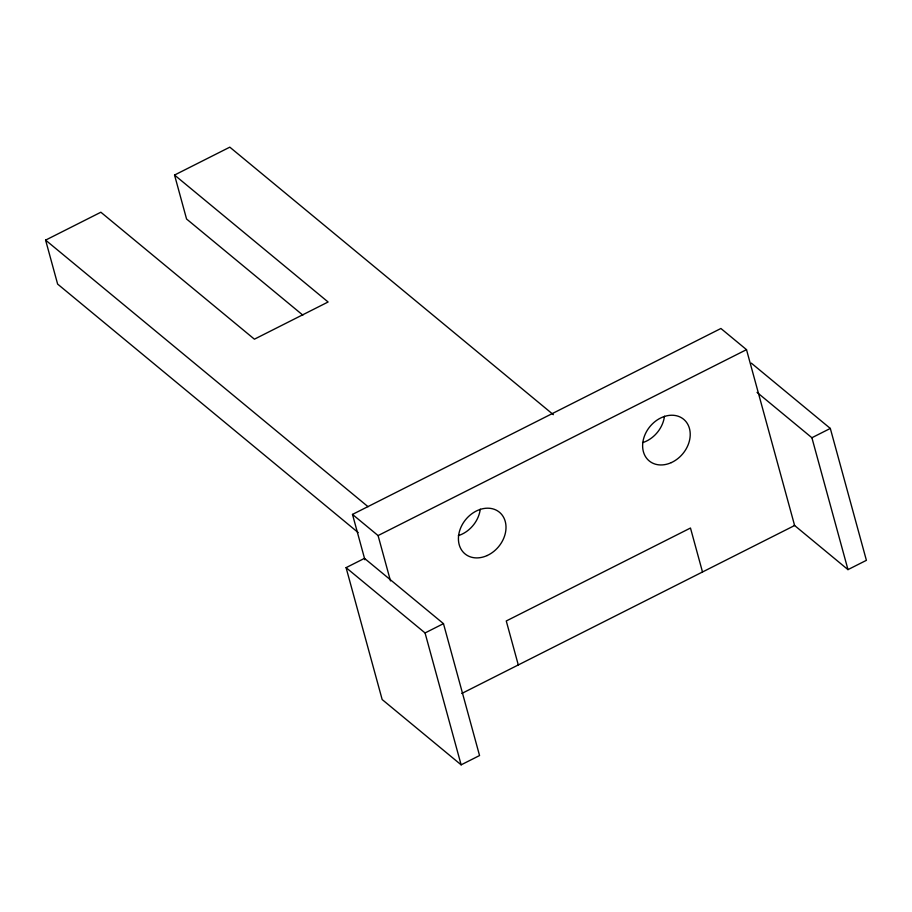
<?xml version="1.0" encoding="UTF-8"?>
<svg xmlns="http://www.w3.org/2000/svg" width="912" height="912" viewBox="0 0 912 912"><rect width="100%" height="100%" fill="white"/><g stroke="black" fill="none" stroke-linecap="round" stroke-linejoin="round"><path stroke-width="1.37" d="M358.154 532.551L57.627 284.088L45.6 240.118L100.867 212.234L254.414 339.184L328.103 301.997L174.545 175.047L229.813 147.163L553.379 414.675M364.891 559.751L352.488 514.414L720.913 328.491L746.506 349.649L794.614 525.506L461.757 693.473M352.488 514.414L378.081 535.572L746.506 349.649M346.081 567.652L364.492 558.361L443.471 623.648L479.552 755.546L461.13 764.837L382.162 699.538L346.081 567.652L425.06 632.951L461.13 764.837M425.06 632.951L443.471 623.648M757.051 392.388L811.897 437.737L830.319 428.446L866.4 560.333L847.978 569.624L794.227 525.187M751.34 363.147L830.319 428.446M302.841 315.13L186.572 219.017L174.545 175.047M45.6 240.118L368.072 506.719M811.897 437.737L847.978 569.624M702.502 571.984L690.475 528.025L506.263 620.981L518.29 664.939M378.081 535.572L390.484 580.91M664.46 416.225A27.018 21.318 -50.4 0 1 642.55 442.662M480.248 509.181A27.018 21.318 -50.4 0 1 458.348 535.618M671.369 462.589A27.018 21.318 -50.4 0 0 684.114 419.68A27.018 21.318 -50.4 0 0 643.792 438.011A27.018 21.318 -50.4 0 0 671.369 462.589M487.156 555.545A27.018 21.318 -50.4 0 0 499.901 512.635A27.018 21.318 -50.4 0 0 459.58 530.978A27.018 21.318 -50.4 0 0 487.156 555.545"/></g></svg>
